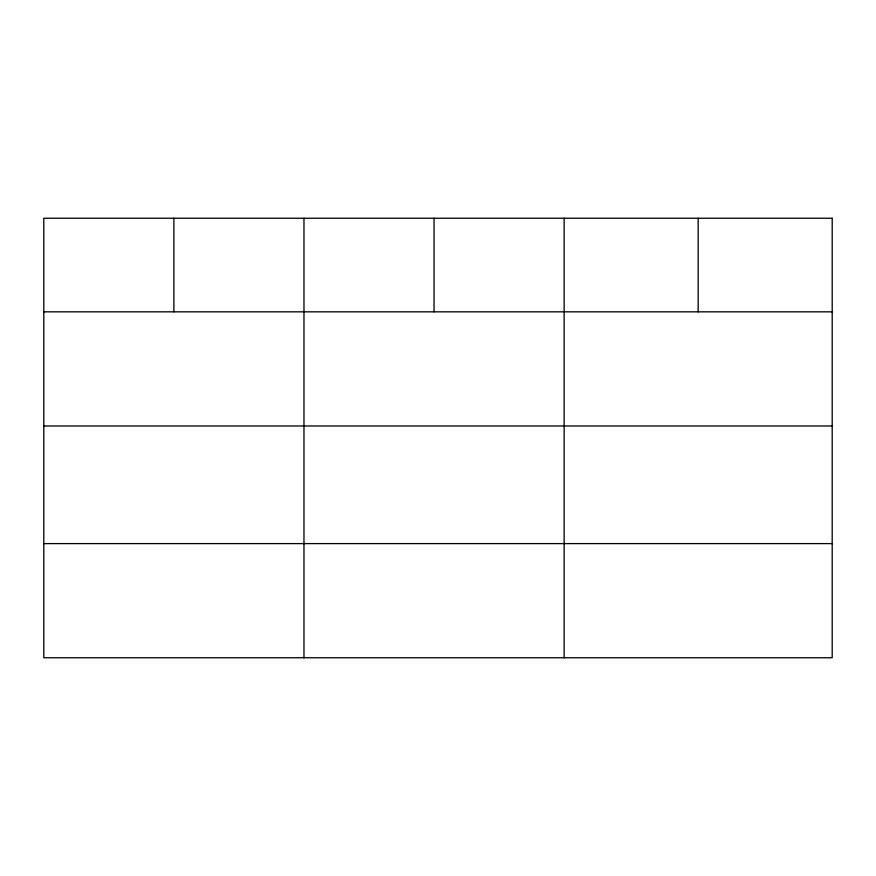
<?xml version="1.0" encoding="UTF-8"?>
<svg xmlns="http://www.w3.org/2000/svg" width="876" height="876" viewBox="0 0 876 876"><rect width="100%" height="100%" fill="white"/><g stroke="black" fill="none" stroke-linecap="round" stroke-linejoin="round"><path stroke-width="1.31" d="M43.8 311.834L832.2 311.834M43.8 425.988L832.2 425.988M43.8 543.602L832.2 543.602M698.172 218.244L698.172 311.834M564.144 218.244L564.144 657.756M434.058 218.244L434.058 311.834M303.972 218.244L303.972 657.756M173.886 218.244L173.886 311.834M832.2 218.244L43.8 218.244L43.8 657.756L832.2 657.756L832.2 218.244"/></g></svg>
